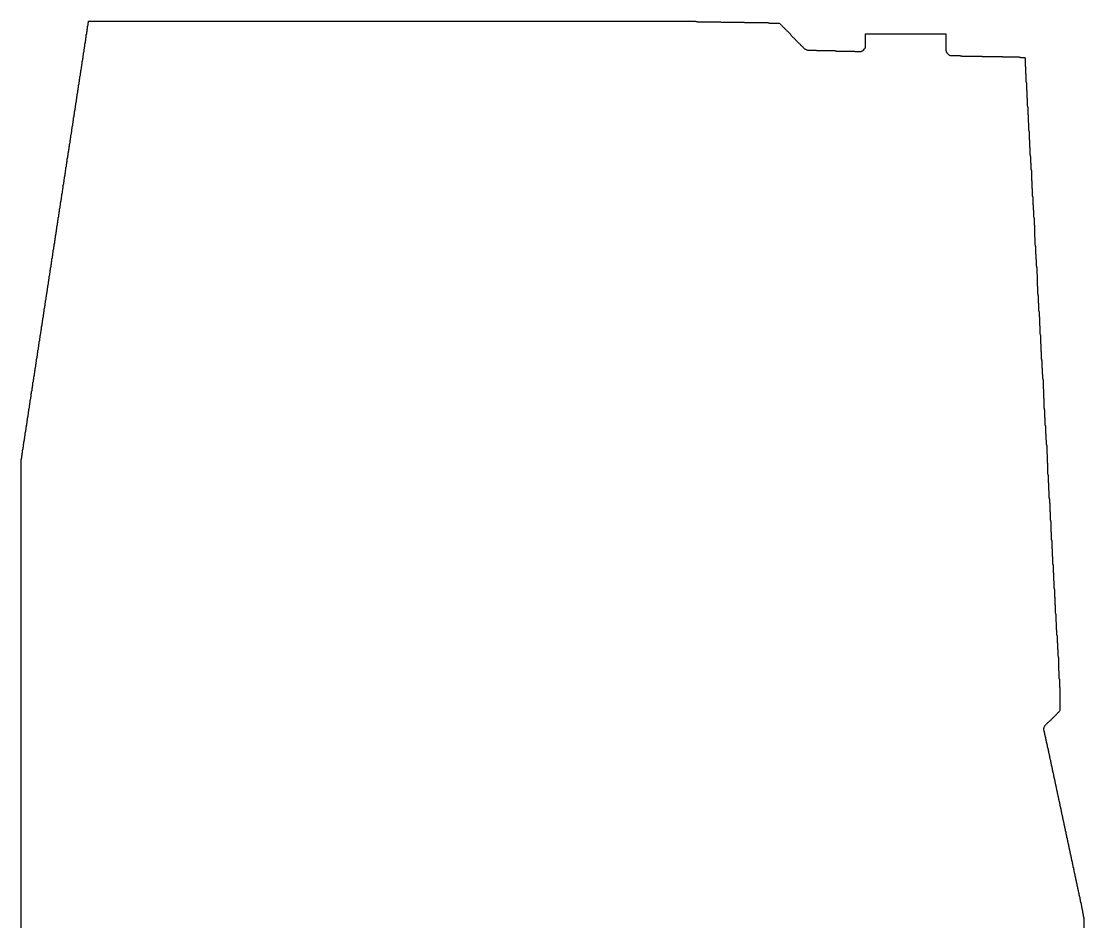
# Model space of a CAD drawing. Header units: metres. Extents: x -2719 to 142947, y 549 to 197657.
# Drawn here: x -2719 to 113495, y 99103 to 197657 of the extents above; entities that cross this region are included whole.
import ezdxf

# ---------------------------------------------------------------- set-up
doc = ezdxf.new("R2010")
doc.units = ezdxf.units.M
doc.layers.add('alpha_boundary_shrunk', color=7, linetype='Continuous')

msp = doc.modelspace()

# ---------------------------------------------------------------- linework, layer by layer
at = {"layer": 'alpha_boundary_shrunk', "color": 1}
msp.add_lwpolyline([(-2719, 64703), (-2719, 149711), (-2704, 149746), (-2689, 149790), (-2678, 149835), (-2672, 149881), (-2670, 149927), (-2670, 150057), (-2654, 150092), (-2639, 150136), (-2629, 150181), (-2622, 150227), (-2620, 150273), (-2620, 150354), (-2605, 150388), (-2590, 150432), (-2579, 150477), (-2573, 150523), (-2571, 150570), (-2571, 150699), (-2555, 150734), (-2541, 150778), (-2530, 150823), (-2524, 150869), (-2521, 150915), (-2521, 150996), (-2506, 151031), (-2491, 151075), (-2481, 151120), (-2474, 151166), (-2472, 151212), (-2472, 151342), (-2457, 151377), (-2442, 151421), (-2431, 151466), (-2425, 151512), (-2423, 151558), (-2423, 151638), (-2407, 151673), (-2392, 151717), (-2382, 151762), (-2375, 151808), (-2373, 151854), (-2373, 151984), (-2358, 152019), (-2343, 152063), (-2332, 152108), (-2326, 152154), (-2324, 152200), (-2324, 152281), (-2308, 152315), (-2294, 152359), (-2283, 152405), (-2277, 152450), (-2274, 152497), (-2274, 152627), (-2259, 152661), (-2244, 152705), (-2234, 152750), (-2227, 152796), (-2225, 152843), (-2225, 152923), (-2210, 152958), (-2195, 153002), (-2184, 153047), (-2178, 153093), (-2176, 153139), (-2176, 153269), (-2160, 153304), (-2145, 153348), (-2135, 153393), (-2128, 153439), (-2126, 153485), (-2126, 153566), (-2111, 153600), (-2096, 153644), (-2085, 153689), (-2079, 153735), (-2077, 153782), (-2077, 153911), (-2061, 153946), (-2047, 153990), (-2036, 154035), (-2029, 154081), (-2027, 154127), (-2027, 154257), (-2012, 154292), (-1997, 154336), (-1986, 154381), (-1980, 154427), (-1978, 154473), (-1978, 154554), (-1962, 154589), (-1948, 154633), (-1937, 154678), (-1931, 154724), (-1928, 154770), (-1928, 154900), (-1913, 154935), (-1898, 154978), (-1888, 155024), (-1881, 155069), (-1879, 155116), (-1879, 155196), (-1864, 155231), (-1849, 155275), (-1838, 155320), (-1832, 155366), (-1830, 155412), (-1830, 155542), (-1814, 155577), (-1799, 155621), (-1789, 155666), (-1782, 155712), (-1780, 155758), (-1780, 155839), (-1765, 155873), (-1750, 155917), (-1739, 155962), (-1733, 156008), (-1731, 156055), (-1731, 156185), (-1715, 156219), (-1701, 156263), (-1690, 156308), (-1684, 156354), (-1681, 156401), (-1681, 156481), (-1666, 156516), (-1651, 156560), (-1641, 156605), (-1634, 156651), (-1632, 156697), (-1632, 156827), (-1617, 156862), (-1602, 156906), (-1591, 156951), (-1585, 156997), (-1583, 157043), (-1583, 157123), (-1567, 157158), (-1552, 157202), (-1542, 157247), (-1535, 157293), (-1533, 157339), (-1533, 157469), (-1518, 157504), (-1503, 157548), (-1492, 157593), (-1486, 157639), (-1484, 157685), (-1484, 157766), (-1468, 157801), (-1454, 157845), (-1443, 157890), (-1436, 157936), (-1434, 157982), (-1434, 158112), (-1419, 158147), (-1404, 158190), (-1393, 158236), (-1387, 158281), (-1385, 158328), (-1385, 158408), (-1369, 158443), (-1355, 158487), (-1344, 158532), (-1338, 158578), (-1335, 158624), (-1335, 158754), (-1320, 158789), (-1305, 158833), (-1295, 158878), (-1288, 158924), (-1286, 158970), (-1286, 159051), (-1271, 159085), (-1256, 159129), (-1245, 159174), (-1239, 159220), (-1237, 159267), (-1237, 159397), (-1221, 159431), (-1206, 159475), (-1196, 159520), (-1189, 159566), (-1187, 159613), (-1187, 159693), (-1172, 159728), (-1157, 159772), (-1146, 159817), (-1140, 159863), (-1138, 159909), (-1138, 160039), (-1122, 160074), (-1108, 160118), (-1097, 160163), (-1091, 160209), (-1088, 160255), (-1088, 160335), (-1073, 160370), (-1058, 160414), (-1048, 160459), (-1041, 160505), (-1039, 160551), (-1039, 160681), (-1024, 160716), (-1009, 160760), (-998, 160805), (-992, 160851), (-990, 160897), (-990, 160978), (-974, 161013), (-959, 161057), (-949, 161102), (-942, 161148), (-940, 161194), (-940, 161324), (-925, 161359), (-910, 161402), (-899, 161448), (-893, 161493), (-891, 161540), (-891, 161670), (-875, 161704), (-861, 161748), (-850, 161793), (-843, 161839), (-841, 161886), (-841, 161966), (-826, 162001), (-811, 162045), (-800, 162090), (-794, 162136), (-792, 162182), (-792, 162312), (-776, 162347), (-762, 162391), (-751, 162436), (-745, 162482), (-742, 162528), (-742, 162609), (-727, 162643), (-712, 162687), (-702, 162732), (-695, 162778), (-693, 162825), (-693, 162954), (-678, 162989), (-663, 163033), (-652, 163078), (-646, 163124), (-644, 163171), (-644, 163251), (-628, 163286), (-613, 163330), (-603, 163375), (-596, 163421), (-594, 163467), (-594, 163597), (-579, 163632), (-564, 163676), (-553, 163721), (-547, 163767), (-545, 163813), (-545, 163893), (-529, 163928), (-515, 163972), (-504, 164017), (-498, 164063), (-495, 164109), (-495, 164239), (-480, 164274), (-465, 164318), (-455, 164363), (-448, 164409), (-446, 164455), (-446, 164536), (-431, 164571), (-416, 164614), (-405, 164660), (-399, 164706), (-397, 164752), (-397, 164882), (-381, 164916), (-366, 164960), (-356, 165006), (-349, 165051), (-347, 165098), (-347, 165178), (-332, 165213), (-317, 165257), (-306, 165302), (-300, 165348), (-298, 165394), (-298, 165524), (-282, 165559), (-268, 165603), (-257, 165648), (-250, 165694), (-248, 165740), (-248, 165821), (-233, 165855), (-218, 165899), (-207, 165944), (-201, 165990), (-199, 166037), (-199, 166167), (-183, 166201), (-169, 166245), (-158, 166290), (-152, 166336), (-149, 166383), (-149, 166463), (-134, 166498), (-119, 166542), (-109, 166587), (-102, 166633), (-100, 166679), (-100, 166809), (-85, 166844), (-70, 166888), (-59, 166933), (-53, 166979), (-51, 167025), (-51, 167105), (-35, 167140), (-20, 167184), (-10, 167229), (-3, 167275), (-1, 167321), (-1, 167451), (14, 167486), (29, 167530), (40, 167575), (46, 167621), (48, 167667), (48, 167748), (64, 167783), (78, 167827), (89, 167872), (95, 167918), (98, 167964), (98, 168094), (113, 168128), (128, 168172), (138, 168218), (145, 168263), (147, 168310), (147, 168440), (162, 168474), (177, 168518), (188, 168563), (194, 168609), (196, 168656), (196, 168736), (212, 168771), (227, 168815), (237, 168860), (244, 168906), (246, 168952), (246, 169082), (261, 169117), (276, 169161), (287, 169206), (293, 169252), (295, 169298), (295, 169379), (311, 169413), (325, 169457), (336, 169502), (343, 169548), (345, 169595), (345, 169724), (360, 169759), (375, 169803), (386, 169848), (392, 169894), (394, 169940), (394, 170021), (410, 170056), (424, 170100), (435, 170145), (441, 170191), (444, 170237), (444, 170367), (459, 170402), (474, 170446), (484, 170491), (491, 170537), (493, 170583), (493, 170663), (508, 170698), (523, 170742), (534, 170787), (540, 170833), (542, 170879), (542, 171009), (558, 171044), (573, 171088), (583, 171133), (590, 171179), (592, 171225), (592, 171306), (607, 171341), (622, 171384), (633, 171430), (639, 171475), (641, 171522), (641, 171652), (657, 171686), (671, 171730), (682, 171775), (688, 171821), (691, 171868), (691, 171948), (706, 171983), (721, 172027), (731, 172072), (738, 172118), (740, 172164), (740, 172294), (755, 172329), (770, 172373), (781, 172418), (787, 172464), (789, 172510), (789, 172591), (805, 172625), (820, 172669), (830, 172714), (837, 172760), (839, 172807), (839, 172936), (854, 172971), (869, 173015), (880, 173060), (886, 173106), (888, 173152), (888, 173233), (904, 173268), (918, 173312), (929, 173357), (936, 173403), (938, 173449), (938, 173579), (953, 173614), (968, 173658), (979, 173703), (985, 173749), (987, 173795), (987, 173875), (1002, 173910), (1017, 173954), (1028, 173999), (1034, 174045), (1036, 174091), (1036, 174221), (1052, 174256), (1067, 174300), (1077, 174345), (1084, 174391), (1086, 174437), (1086, 174518), (1101, 174553), (1116, 174596), (1127, 174642), (1133, 174687), (1135, 174734), (1135, 174864), (1151, 174898), (1166, 174942), (1176, 174987), (1183, 175033), (1185, 175080), (1185, 175210), (1200, 175244), (1215, 175288), (1226, 175333), (1232, 175379), (1234, 175426), (1234, 175506), (1250, 175541), (1264, 175585), (1275, 175630), (1281, 175676), (1284, 175722), (1284, 175852), (1299, 175887), (1314, 175931), (1324, 175976), (1331, 176022), (1333, 176068), (1333, 176148), (1348, 176183), (1363, 176227), (1374, 176272), (1380, 176318), (1382, 176364), (1382, 176494), (1398, 176529), (1413, 176573), (1423, 176618), (1430, 176664), (1432, 176710), (1432, 176791), (1447, 176826), (1462, 176870), (1473, 176915), (1479, 176961), (1481, 177007), (1481, 177137), (1497, 177172), (1511, 177215), (1522, 177261), (1529, 177306), (1531, 177353), (1531, 177433), (1546, 177468), (1561, 177512), (1571, 177557), (1578, 177603), (1580, 177649), (1580, 177779), (1595, 177814), (1610, 177858), (1621, 177903), (1627, 177949), (1629, 177995), (1629, 178076), (1645, 178110), (1660, 178154), (1670, 178199), (1677, 178245), (1679, 178292), (1679, 178422), (1694, 178456), (1709, 178500), (1720, 178545), (1726, 178591), (1728, 178638), (1728, 178718), (1744, 178753), (1759, 178797), (1769, 178842), (1776, 178888), (1778, 178934), (1778, 179064), (1793, 179099), (1808, 179143), (1819, 179188), (1825, 179234), (1827, 179280), (1827, 179360), (1843, 179395), (1857, 179439), (1868, 179484), (1874, 179530), (1877, 179577), (1877, 179706), (1892, 179741), (1907, 179785), (1917, 179830), (1924, 179876), (1926, 179922), (1926, 180003), (1941, 180038), (1956, 180082), (1967, 180127), (1973, 180173), (1975, 180219), (1975, 180349), (1991, 180384), (2006, 180428), (2016, 180473), (2023, 180519), (2025, 180565), (2025, 180645), (2040, 180680), (2055, 180724), (2066, 180769), (2072, 180815), (2074, 180861), (2074, 180991), (2090, 181026), (2104, 181070), (2115, 181115), (2121, 181161), (2124, 181207), (2124, 181288), (2139, 181322), (2154, 181366), (2164, 181412), (2171, 181457), (2173, 181504), (2173, 181634), (2188, 181668), (2203, 181712), (2214, 181757), (2220, 181803), (2222, 181850), (2222, 181980), (2238, 182014), (2253, 182058), (2263, 182103), (2270, 182149), (2272, 182196), (2272, 182276), (2287, 182311), (2302, 182355), (2313, 182400), (2319, 182446), (2321, 182492), (2321, 182622), (2337, 182657), (2351, 182701), (2362, 182746), (2369, 182792), (2371, 182838), (2371, 182918), (2386, 182953), (2401, 182997), (2412, 183042), (2418, 183088), (2420, 183134), (2420, 183264), (2436, 183299), (2450, 183343), (2461, 183388), (2467, 183434), (2470, 183480), (2470, 183561), (2485, 183596), (2500, 183640), (2510, 183685), (2517, 183731), (2519, 183777), (2519, 183907), (2534, 183942), (2549, 183985), (2560, 184031), (2566, 184076), (2568, 184123), (2568, 184203), (2584, 184238), (2599, 184282), (2609, 184327), (2616, 184373), (2618, 184419), (2618, 184549), (2633, 184584), (2648, 184628), (2659, 184673), (2665, 184719), (2667, 184765), (2667, 184846), (2683, 184880), (2697, 184924), (2708, 184969), (2714, 185015), (2717, 185062), (2717, 185192), (2732, 185226), (2747, 185270), (2757, 185315), (2764, 185361), (2766, 185408), (2766, 185488), (2781, 185523), (2796, 185567), (2807, 185612), (2813, 185658), (2815, 185704), (2815, 185834), (2831, 185869), (2846, 185913), (2856, 185958), (2863, 186004), (2865, 186050), (2865, 186130), (2880, 186165), (2895, 186209), (2906, 186254), (2912, 186300), (2914, 186346), (2914, 186476), (2930, 186511), (2944, 186555), (2955, 186600), (2962, 186646), (2964, 186692), (2964, 186773), (2979, 186808), (2994, 186852), (3005, 186897), (3011, 186943), (3013, 186989), (3013, 187119), (3029, 187154), (3043, 187197), (3054, 187243), (3060, 187288), (3063, 187335), (3063, 187415), (3078, 187450), (3093, 187494), (3103, 187539), (3110, 187585), (3112, 187631), (3112, 187761), (3127, 187796), (3142, 187840), (3153, 187885), (3159, 187931), (3161, 187977), (3161, 188058), (3177, 188092), (3192, 188136), (3202, 188181), (3209, 188227), (3211, 188274), (3211, 188404), (3226, 188438), (3241, 188482), (3252, 188527), (3258, 188573), (3260, 188620), (3260, 188700), (3276, 188735), (3290, 188779), (3301, 188824), (3307, 188870), (3310, 188916), (3310, 189046), (3325, 189081), (3340, 189125), (3350, 189170), (3357, 189216), (3359, 189262), (3359, 189392), (3374, 189427), (3389, 189471), (3400, 189516), (3406, 189562), (3408, 189608), (3408, 189688), (3424, 189723), (3439, 189767), (3449, 189812), (3456, 189858), (3458, 189904), (3458, 190034), (3473, 190069), (3488, 190113), (3499, 190158), (3505, 190204), (3507, 190250), (3507, 190331), (3523, 190366), (3537, 190409), (3548, 190455), (3555, 190500), (3557, 190547), (3557, 190677), (3572, 190711), (3587, 190755), (3598, 190800), (3604, 190846), (3606, 190893), (3606, 190973), (3622, 191008), (3636, 191052), (3647, 191097), (3653, 191143), (3656, 191189), (3656, 191319), (3671, 191354), (3686, 191398), (3696, 191443), (3703, 191489), (3705, 191535), (3705, 191616), (3720, 191650), (3735, 191694), (3746, 191739), (3752, 191785), (3754, 191832), (3754, 191961), (3770, 191996), (3785, 192040), (3795, 192085), (3802, 192131), (3804, 192177), (3804, 192258), (3819, 192293), (3834, 192337), (3845, 192382), (3851, 192428), (3853, 192474), (3853, 192604), (3869, 192639), (3883, 192683), (3894, 192728), (3900, 192774), (3903, 192820), (3903, 192900), (3918, 192935), (3933, 192979), (3943, 193024), (3950, 193070), (3952, 193116), (3952, 193246), (3967, 193281), (3982, 193325), (3993, 193370), (3999, 193416), (4001, 193462), (4001, 193543), (4017, 193578), (4032, 193621), (4042, 193667), (4049, 193712), (4051, 193759), (4051, 193889), (4066, 193923), (4081, 193967), (4092, 194013), (4098, 194058), (4100, 194105), (4100, 194185), (4116, 194220), (4130, 194264), (4141, 194309), (4148, 194355), (4150, 194401), (4150, 194531), (4165, 194566), (4180, 194610), (4191, 194655), (4197, 194701), (4199, 194747), (4199, 194828), (4215, 194862), (4229, 194906), (4240, 194951), (4246, 194997), (4249, 195044), (4249, 195174), (4264, 195208), (4279, 195252), (4289, 195297), (4296, 195343), (4298, 195390), (4298, 195470), (4313, 195505), (4328, 195549), (4339, 195594), (4345, 195640), (4347, 195686), (4347, 195816), (4363, 195851), (4378, 195895), (4388, 195940), (4395, 195986), (4397, 196032), (4397, 196162), (4412, 196197), (4427, 196241), (4438, 196286), (4444, 196332), (4446, 196378), (4446, 196458), (4462, 196493), (4476, 196537), (4487, 196582), (4493, 196628), (4496, 196674), (4496, 196804), (4511, 196839), (4526, 196883), (4536, 196928), (4543, 196974), (4545, 197020), (4545, 197101), (4560, 197135), (4575, 197179), (4586, 197225), (4592, 197270), (4594, 197317), (4594, 197447), (4610, 197481), (4625, 197525), (4635, 197570), (4642, 197616), (4644, 197657), (71034, 197657), (71069, 197641), (71113, 197627), (71158, 197616), (71204, 197610), (71250, 197607), (73703, 197607), (73738, 197592), (73781, 197577), (73827, 197567), (73872, 197560), (73919, 197558), (76322, 197558), (76357, 197543), (76400, 197528), (76446, 197517), (76491, 197511), (76538, 197509), (78941, 197509), (78976, 197493), (79019, 197478), (79065, 197468), (79111, 197461), (79157, 197459), (80185, 197459), (80236, 197408), (80286, 197358), (80335, 197309), (80385, 197260), (80434, 197210), (80483, 197161), (80533, 197111), (80582, 197062), (80632, 197013), (80681, 196963), (80730, 196914), (80780, 196864), (80829, 196815), (80879, 196766), (80928, 196716), (80978, 196667), (81027, 196617), (81076, 196568), (81126, 196518), (81225, 196420), (81274, 196370), (81373, 196271), (81414, 196230), (81427, 196204), (81454, 196157), (81485, 196114), (81521, 196074), (81571, 196024), (81620, 195975), (81669, 195925), (81719, 195876), (81768, 195827), (81818, 195777), (81867, 195728), (81916, 195678), (81966, 195629), (82015, 195580), (82065, 195530), (82114, 195481), (82164, 195431), (82213, 195382), (82262, 195332), (82312, 195283), (82361, 195234), (82411, 195184), (82460, 195135), (82509, 195085), (82608, 194987), (82658, 194937), (82707, 194888), (82757, 194838), (82806, 194789), (82855, 194739), (82905, 194690), (82945, 194654), (82988, 194623), (83035, 194596), (83134, 194547), (83176, 194528), (83220, 194513), (83265, 194503), (83311, 194496), (83357, 194494), (84179, 194494), (84214, 194479), (84258, 194464), (84303, 194453), (84349, 194447), (84395, 194445), (86254, 194445), (86289, 194429), (86333, 194415), (86378, 194404), (86424, 194398), (86470, 194395), (88330, 194395), (88365, 194380), (88408, 194365), (88454, 194355), (88499, 194348), (88546, 194346), (89040, 194346), (89089, 194348), (89137, 194356), (89185, 194367), (89231, 194384), (89276, 194405), (89318, 194430), (89357, 194459), (89393, 194492), (89492, 194591), (89525, 194628), (89555, 194667), (89580, 194709), (89601, 194753), (89617, 194800), (89629, 194847), (89636, 194896), (89639, 194945), (89639, 196273), (98423, 196273), (98423, 194500), (98425, 194451), (98433, 194402), (98445, 194355), (98461, 194309), (98482, 194264), (98507, 194222), (98537, 194183), (98570, 194146), (98668, 194048), (98705, 194015), (98744, 193985), (98786, 193960), (98831, 193939), (98877, 193923), (98924, 193911), (98973, 193904), (99022, 193901), (99942, 193901), (99977, 193886), (100021, 193871), (100066, 193860), (100112, 193854), (100158, 193852), (102265, 193852), (102300, 193836), (102344, 193822), (102389, 193811), (102435, 193805), (102481, 193802), (104538, 193802), (104573, 193787), (104617, 193772), (104662, 193762), (104708, 193755), (104754, 193753), (106416, 193753), (106451, 193738), (106495, 193723), (106540, 193712), (106586, 193706), (106632, 193704), (107033, 193704), (107041, 193671), (107055, 193627), (107071, 193592), (107071, 192919), (107073, 192872), (107079, 192827), (107090, 192781), (107105, 192737), (107120, 192703), (107120, 192029), (107122, 191983), (107129, 191937), (107139, 191892), (107154, 191848), (107170, 191813), (107170, 191140), (107172, 191093), (107178, 191048), (107189, 191002), (107204, 190959), (107219, 190924), (107219, 190250), (107221, 190204), (107228, 190158), (107238, 190113), (107253, 190069), (107268, 190034), (107268, 189361), (107271, 189315), (107277, 189269), (107288, 189223), (107302, 189180), (107318, 189145), (107318, 188471), (107320, 188425), (107326, 188379), (107337, 188334), (107352, 188290), (107367, 188255), (107367, 187582), (107369, 187536), (107376, 187490), (107387, 187445), (107401, 187401), (107417, 187366), (107417, 186692), (107419, 186646), (107425, 186600), (107436, 186555), (107451, 186511), (107466, 186476), (107466, 185803), (107468, 185757), (107475, 185711), (107485, 185666), (107500, 185622), (107516, 185587), (107516, 184864), (107518, 184818), (107524, 184772), (107535, 184727), (107550, 184683), (107565, 184648), (107565, 183974), (107567, 183928), (107574, 183882), (107584, 183837), (107599, 183793), (107614, 183758), (107614, 183085), (107617, 183039), (107623, 182993), (107634, 182948), (107648, 182904), (107664, 182869), (107664, 182294), (107666, 182248), (107672, 182202), (107683, 182157), (107698, 182113), (107713, 182078), (107713, 181553), (107715, 181507), (107722, 181461), (107732, 181416), (107747, 181372), (107763, 181337), (107763, 180417), (107765, 180370), (107771, 180324), (107782, 180279), (107797, 180235), (107812, 180201), (107812, 179527), (107814, 179481), (107821, 179435), (107831, 179390), (107846, 179346), (107861, 179311), (107861, 178638), (107864, 178591), (107870, 178545), (107881, 178500), (107895, 178456), (107911, 178422), (107911, 177748), (107913, 177702), (107919, 177656), (107930, 177611), (107945, 177567), (107960, 177532), (107960, 177155), (107962, 177109), (107969, 177063), (107980, 177018), (107994, 176974), (108010, 176939), (108010, 176315), (108012, 176269), (108018, 176223), (108029, 176178), (108044, 176134), (108059, 176099), (108059, 175524), (108061, 175478), (108068, 175432), (108078, 175387), (108093, 175343), (108109, 175308), (108109, 174141), (108111, 174094), (108117, 174049), (108128, 174003), (108143, 173960), (108158, 173925), (108158, 173251), (108160, 173205), (108167, 173159), (108177, 173114), (108192, 173070), (108207, 173035), (108207, 172362), (108210, 172316), (108216, 172270), (108227, 172225), (108241, 172181), (108257, 172146), (108257, 171719), (108259, 171673), (108265, 171627), (108276, 171582), (108291, 171538), (108306, 171503), (108306, 170929), (108308, 170882), (108315, 170837), (108325, 170791), (108340, 170748), (108356, 170713), (108356, 170138), (108358, 170092), (108364, 170046), (108375, 170001), (108390, 169957), (108405, 169922), (108405, 168804), (108407, 168758), (108414, 168712), (108424, 168667), (108439, 168623), (108454, 168588), (108454, 167865), (108457, 167819), (108463, 167773), (108474, 167728), (108488, 167684), (108504, 167649), (108504, 166976), (108506, 166929), (108512, 166883), (108523, 166838), (108538, 166794), (108553, 166760), (108553, 166086), (108555, 166040), (108562, 165994), (108572, 165949), (108587, 165905), (108603, 165870), (108603, 165493), (108605, 165447), (108611, 165401), (108622, 165356), (108637, 165312), (108652, 165277), (108652, 164505), (108654, 164458), (108661, 164413), (108671, 164367), (108686, 164323), (108702, 164289), (108702, 163516), (108704, 163470), (108710, 163424), (108721, 163379), (108736, 163335), (108751, 163300), (108751, 162528), (108753, 162482), (108760, 162436), (108770, 162391), (108785, 162347), (108800, 162312), (108800, 161639), (108803, 161592), (108809, 161546), (108820, 161501), (108834, 161457), (108850, 161423), (108850, 160749), (108852, 160703), (108858, 160657), (108869, 160612), (108884, 160568), (108899, 160533), (108899, 159860), (108901, 159813), (108908, 159767), (108918, 159722), (108933, 159678), (108949, 159644), (108949, 159168), (108951, 159122), (108957, 159076), (108968, 159031), (108983, 158987), (108998, 158952), (108998, 158624), (109000, 158578), (109007, 158532), (109017, 158487), (109032, 158443), (109047, 158408), (109047, 157587), (109050, 157540), (109056, 157494), (109067, 157449), (109081, 157405), (109097, 157371), (109097, 156549), (109099, 156503), (109105, 156457), (109116, 156411), (109131, 156368), (109146, 156333), (109146, 155363), (109148, 155317), (109155, 155271), (109165, 155226), (109180, 155182), (109196, 155147), (109196, 154473), (109198, 154427), (109204, 154381), (109215, 154336), (109230, 154292), (109245, 154257), (109245, 153584), (109247, 153538), (109254, 153492), (109264, 153447), (109279, 153403), (109295, 153368), (109295, 152694), (109297, 152648), (109303, 152602), (109314, 152557), (109329, 152513), (109344, 152478), (109344, 152003), (109346, 151956), (109353, 151910), (109363, 151865), (109378, 151821), (109393, 151787), (109393, 151459), (109395, 151413), (109402, 151367), (109413, 151322), (109427, 151278), (109443, 151243), (109443, 150471), (109445, 150424), (109451, 150378), (109462, 150333), (109477, 150289), (109492, 150255), (109492, 149482), (109494, 149436), (109501, 149390), (109511, 149345), (109526, 149301), (109542, 149266), (109542, 148198), (109544, 148151), (109550, 148105), (109561, 148060), (109576, 148016), (109591, 147982), (109591, 147308), (109593, 147262), (109600, 147216), (109610, 147171), (109625, 147127), (109640, 147092), (109640, 146419), (109643, 146372), (109649, 146326), (109660, 146281), (109674, 146237), (109690, 146203), (109690, 145579), (109692, 145532), (109698, 145486), (109709, 145441), (109724, 145397), (109739, 145363), (109739, 145084), (109741, 145038), (109748, 144992), (109758, 144947), (109773, 144903), (109789, 144868), (109789, 144096), (109791, 144050), (109797, 144004), (109808, 143959), (109823, 143915), (109838, 143880), (109838, 143108), (109840, 143061), (109847, 143016), (109857, 142970), (109872, 142927), (109887, 142892), (109887, 141922), (109890, 141875), (109896, 141830), (109907, 141784), (109922, 141741), (109937, 141706), (109937, 141032), (109939, 140986), (109945, 140940), (109956, 140895), (109971, 140851), (109986, 140816), (109986, 140143), (109988, 140097), (109995, 140051), (110006, 140005), (110020, 139962), (110036, 139927), (110036, 139253), (110038, 139207), (110044, 139161), (110055, 139116), (110070, 139072), (110085, 139037), (110085, 138364), (110087, 138318), (110094, 138272), (110104, 138227), (110119, 138183), (110135, 138148), (110135, 137474), (110137, 137428), (110143, 137382), (110154, 137337), (110169, 137293), (110184, 137258), (110184, 136585), (110186, 136539), (110193, 136493), (110203, 136448), (110218, 136404), (110233, 136369), (110233, 135695), (110236, 135649), (110242, 135603), (110253, 135558), (110267, 135514), (110283, 135479), (110283, 134806), (110285, 134760), (110291, 134714), (110302, 134669), (110317, 134625), (110332, 134590), (110332, 133916), (110334, 133870), (110341, 133824), (110351, 133779), (110366, 133735), (110382, 133700), (110382, 132978), (110384, 132931), (110390, 132885), (110401, 132840), (110416, 132796), (110431, 132762), (110431, 132088), (110433, 132042), (110440, 131996), (110450, 131951), (110465, 131907), (110480, 131872), (110480, 131199), (110483, 131152), (110489, 131106), (110500, 131061), (110514, 131017), (110530, 130983), (110530, 130606), (110532, 130559), (110538, 130513), (110549, 130468), (110564, 130424), (110579, 130390), (110579, 129815), (110581, 129769), (110588, 129723), (110599, 129678), (110613, 129634), (110629, 129599), (110629, 129024), (110631, 128978), (110637, 128932), (110648, 128887), (110663, 128843), (110678, 128808), (110678, 128234), (110680, 128187), (110687, 128141), (110697, 128096), (110712, 128052), (110728, 128018), (110728, 126751), (110730, 126705), (110736, 126659), (110747, 126614), (110762, 126570), (110777, 126535), (110777, 125862), (110779, 125815), (110786, 125769), (110796, 125724), (110811, 125680), (110826, 125646), (110826, 124972), (110829, 124926), (110835, 124880), (110846, 124835), (110860, 124791), (110876, 124756), (110876, 122214), (110874, 122213), (110825, 122163), (110789, 122123), (110757, 122080), (110731, 122033), (110718, 122007), (110676, 121965), (110627, 121916), (110578, 121867), (110528, 121817), (110479, 121768), (110429, 121718), (110380, 121669), (110330, 121620), (110281, 121570), (110232, 121521), (110182, 121471), (110133, 121422), (110083, 121372), (110034, 121323), (109985, 121274), (109935, 121224), (109886, 121175), (109836, 121125), (109787, 121076), (109745, 121035), (109719, 121021), (109673, 120995), (109629, 120964), (109589, 120928), (109540, 120878), (109490, 120829), (109441, 120780), (109392, 120730), (109342, 120681), (109293, 120631), (109257, 120591), (109226, 120548), (109199, 120501), (109150, 120402), (109129, 120355), (109113, 120306), (109103, 120256), (109098, 120205), (109098, 120153), (109103, 120102), (109113, 120052), (109129, 120002), (109147, 119961), (109148, 119935), (109155, 119889), (109165, 119844), (109180, 119800), (109196, 119765), (109196, 119734), (109198, 119688), (109204, 119642), (109215, 119597), (109230, 119553), (109246, 119516), (109247, 119490), (109254, 119444), (109264, 119399), (109279, 119355), (109295, 119320), (109295, 119289), (109297, 119243), (109303, 119197), (109314, 119152), (109329, 119108), (109345, 119071), (109346, 119045), (109353, 119000), (109363, 118954), (109378, 118910), (109393, 118876), (109393, 118845), (109395, 118798), (109402, 118752), (109413, 118707), (109427, 118663), (109444, 118627), (109445, 118601), (109451, 118555), (109462, 118510), (109477, 118466), (109492, 118431), (109492, 118400), (109494, 118354), (109501, 118308), (109511, 118263), (109526, 118219), (109543, 118182), (109544, 118156), (109550, 118110), (109561, 118065), (109576, 118021), (109591, 117986), (109591, 117955), (109593, 117909), (109600, 117863), (109610, 117818), (109625, 117774), (109640, 117739), (109640, 117708), (109643, 117662), (109649, 117616), (109660, 117571), (109674, 117527), (109691, 117490), (109692, 117464), (109698, 117418), (109709, 117373), (109724, 117329), (109739, 117294), (109739, 117263), (109741, 117217), (109748, 117171), (109758, 117126), (109773, 117082), (109789, 117047), (109789, 117016), (109791, 116970), (109797, 116924), (109808, 116879), (109823, 116835), (109839, 116798), (109840, 116772), (109847, 116726), (109857, 116681), (109872, 116637), (109887, 116603), (109887, 116572), (109890, 116525), (109896, 116479), (109907, 116434), (109922, 116390), (109937, 116356), (109937, 116324), (109939, 116278), (109945, 116232), (109956, 116187), (109971, 116143), (109987, 116106), (109988, 116080), (109995, 116035), (110006, 115989), (110020, 115946), (110036, 115911), (110036, 115880), (110038, 115833), (110044, 115788), (110055, 115742), (110070, 115698), (110085, 115664), (110085, 115633), (110087, 115586), (110094, 115540), (110104, 115495), (110119, 115451), (110136, 115414), (110137, 115389), (110143, 115343), (110154, 115298), (110169, 115254), (110184, 115219), (110184, 115188), (110186, 115142), (110193, 115096), (110203, 115051), (110218, 115007), (110233, 114972), (110233, 114941), (110236, 114895), (110242, 114849), (110253, 114804), (110267, 114760), (110284, 114723), (110285, 114697), (110291, 114651), (110302, 114606), (110317, 114562), (110332, 114527), (110332, 114496), (110334, 114450), (110341, 114404), (110351, 114359), (110366, 114315), (110382, 114280), (110382, 114249), (110384, 114203), (110390, 114157), (110401, 114112), (110416, 114068), (110432, 114031), (110433, 114005), (110440, 113959), (110450, 113914), (110465, 113870), (110480, 113835), (110480, 113804), (110483, 113758), (110489, 113712), (110500, 113667), (110514, 113623), (110530, 113588), (110530, 113557), (110532, 113511), (110538, 113465), (110549, 113420), (110564, 113376), (110579, 113341), (110579, 113310), (110581, 113264), (110588, 113218), (110599, 113173), (110613, 113129), (110630, 113092), (110631, 113066), (110637, 113020), (110648, 112975), (110663, 112931), (110678, 112896), (110678, 112865), (110680, 112819), (110687, 112773), (110697, 112728), (110712, 112684), (110728, 112649), (110728, 112618), (110730, 112572), (110736, 112526), (110747, 112481), (110762, 112437), (110778, 112400), (110779, 112374), (110786, 112328), (110796, 112283), (110811, 112239), (110826, 112205), (110826, 112174), (110829, 112127), (110835, 112081), (110846, 112036), (110860, 111992), (110876, 111958), (110876, 111926), (110878, 111880), (110884, 111834), (110895, 111789), (110910, 111745), (110926, 111708), (110927, 111683), (110934, 111637), (110944, 111591), (110959, 111548), (110975, 111513), (110975, 111482), (110977, 111435), (110983, 111390), (110994, 111344), (111009, 111300), (111024, 111266), (111024, 111235), (111026, 111188), (111033, 111142), (111043, 111097), (111058, 111053), (111073, 111019), (111073, 110988), (111076, 110941), (111082, 110895), (111093, 110850), (111107, 110806), (111124, 110769), (111125, 110744), (111131, 110698), (111142, 110653), (111157, 110609), (111172, 110574), (111172, 110543), (111174, 110497), (111181, 110451), (111192, 110406), (111206, 110362), (111222, 110327), (111222, 110296), (111224, 110249), (111230, 110204), (111241, 110158), (111256, 110115), (111272, 110078), (111273, 110052), (111280, 110006), (111290, 109961), (111305, 109917), (111321, 109882), (111321, 109851), (111323, 109805), (111329, 109759), (111340, 109714), (111355, 109670), (111370, 109635), (111370, 109604), (111372, 109558), (111379, 109512), (111389, 109467), (111404, 109423), (111420, 109386), (111422, 109360), (111428, 109314), (111439, 109269), (111453, 109225), (111469, 109190), (111469, 109159), (111471, 109113), (111477, 109067), (111488, 109022), (111503, 108978), (111518, 108943), (111518, 108912), (111520, 108866), (111527, 108820), (111537, 108775), (111552, 108731), (111569, 108694), (111570, 108668), (111576, 108622), (111587, 108577), (111602, 108533), (111617, 108498), (111617, 108467), (111619, 108421), (111626, 108375), (111636, 108330), (111651, 108286), (111666, 108251), (111666, 108220), (111669, 108174), (111675, 108128), (111686, 108083), (111700, 108039), (111717, 108002), (111718, 107976), (111724, 107930), (111735, 107885), (111750, 107841), (111765, 107807), (111765, 107776), (111767, 107729), (111774, 107683), (111785, 107638), (111799, 107594), (111815, 107560), (111815, 107528), (111817, 107482), (111823, 107436), (111834, 107391), (111849, 107347), (111864, 107312), (111864, 107281), (111866, 107235), (111873, 107189), (111883, 107144), (111898, 107100), (111914, 107063), (111916, 107037), (111922, 106992), (111933, 106946), (111948, 106902), (111963, 106868), (111963, 106837), (111965, 106790), (111972, 106744), (111982, 106699), (111997, 106655), (112012, 106621), (112012, 106590), (112015, 106543), (112021, 106497), (112032, 106452), (112046, 106408), (112063, 106371), (112064, 106346), (112070, 106300), (112081, 106255), (112096, 106211), (112111, 106176), (112111, 106145), (112113, 106099), (112120, 106053), (112130, 106008), (112145, 105964), (112161, 105929), (112161, 105898), (112163, 105851), (112169, 105806), (112180, 105760), (112195, 105717), (112211, 105680), (112212, 105654), (112219, 105608), (112229, 105563), (112244, 105519), (112259, 105484), (112259, 105453), (112262, 105407), (112268, 105361), (112279, 105316), (112293, 105272), (112309, 105237), (112309, 105206), (112311, 105160), (112317, 105114), (112328, 105069), (112343, 105025), (112359, 104988), (112360, 104962), (112367, 104916), (112378, 104871), (112392, 104827), (112408, 104792), (112408, 104761), (112410, 104715), (112416, 104669), (112427, 104624), (112442, 104580), (112457, 104545), (112457, 104514), (112459, 104468), (112466, 104422), (112476, 104377), (112491, 104333), (112507, 104298), (112507, 104267), (112509, 104221), (112515, 104175), (112526, 104130), (112541, 104086), (112557, 104049), (112558, 104023), (112565, 103977), (112575, 103932), (112590, 103888), (112605, 103853), (112605, 103822), (112608, 103776), (112614, 103730), (112625, 103685), (112639, 103641), (112655, 103606), (112655, 103575), (112657, 103529), (112663, 103483), (112674, 103438), (112689, 103394), (112705, 103357), (112706, 103331), (112713, 103285), (112723, 103240), (112738, 103196), (112754, 103162), (112754, 103130), (112756, 103084), (112762, 103038), (112773, 102993), (112788, 102949), (112803, 102914), (112803, 102883), (112805, 102837), (112812, 102791), (112822, 102746), (112837, 102702), (112853, 102665), (112855, 102639), (112861, 102594), (112872, 102548), (112886, 102505), (112902, 102470), (112902, 102439), (112904, 102392), (112910, 102346), (112921, 102301), (112936, 102257), (112951, 102223), (112951, 102192), (112953, 102145), (112960, 102099), (112970, 102054), (112985, 102010), (113002, 101973), (113003, 101948), (113009, 101902), (113020, 101857), (113035, 101813), (113050, 101778), (113050, 101747), (113052, 101701), (113059, 101655), (113069, 101610), (113084, 101566), (113100, 101531), (113100, 101500), (113102, 101453), (113108, 101408), (113119, 101362), (113134, 101319), (113150, 101282), (113151, 101256), (113158, 101210), (113168, 101165), (113183, 101121), (113198, 101086), (113198, 101055), (113200, 101009), (113207, 100963), (113218, 100918), (113232, 100874), (113248, 100839), (113248, 100808), (113250, 100762), (113256, 100716), (113267, 100671), (113282, 100627), (113297, 100592), (113297, 100561), (113299, 100515), (113306, 100469), (113316, 100424), (113331, 100380), (113347, 100345), (113347, 100264), (113349, 100218), (113355, 100172), (113366, 100127), (113381, 100083), (113396, 100048), (113396, 100017), (113398, 99971), (113405, 99925), (113415, 99880), (113430, 99836), (113445, 99801), (113445, 99770), (113448, 99724), (113454, 99678), (113465, 99633), (113479, 99589), (113495, 99554), (113495, 97485)], dxfattribs=at)

doc.saveas('drawing.dxf')
